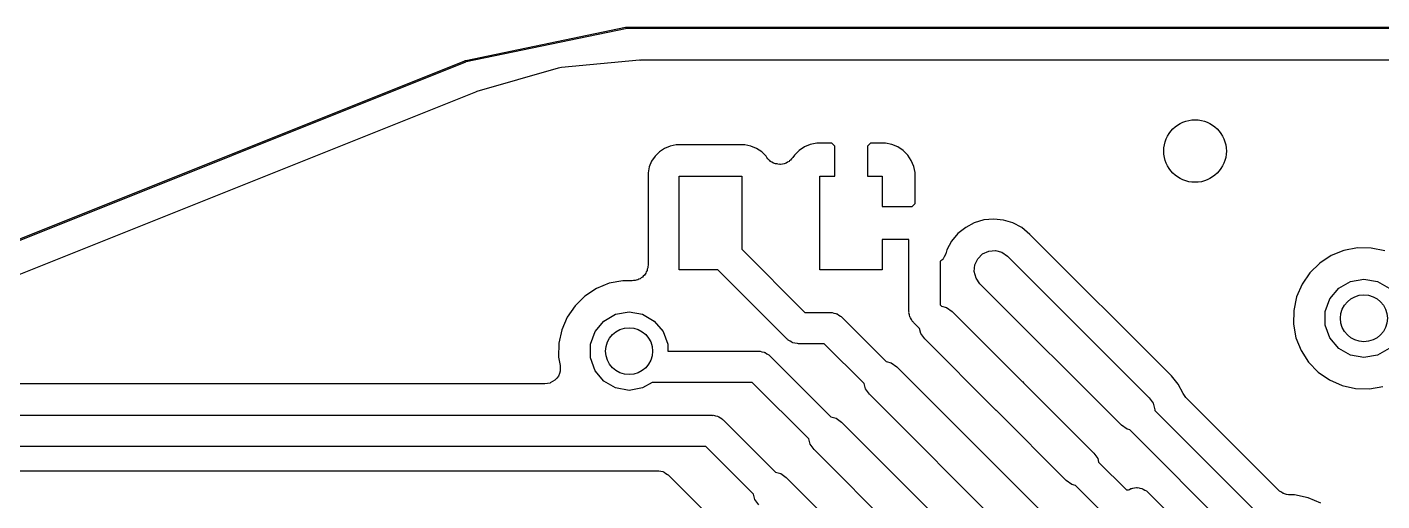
# Model space of a CAD drawing. Extents: x 69.6 to 139.6, y -158 to -61.
# Drawn here: x 98.25 to 106.91, y -97.06 to -94.03 of the extents above; entities that cross this region are included whole.
import ezdxf

# ---------------------------------------------------------------- set-up
doc = ezdxf.new("R2010")
doc.units = 0
doc.header["$MEASUREMENT"] = 0
doc.layers.add('BLACK', color=7, linetype='CONTINUOUS')

msp = doc.modelspace()

# ---------------------------------------------------------------- linework, layer by layer
at = {"layer": 'Black'}
for p, q in [((101.056, -94.2397), (102.076, -94.0284)), ((102.078, -94.0383), (101.058, -94.2495)), ((102.076, -94.0284), (102.077, -94.0283)), ((102.076, -94.0284), (102.076, -94.0284)), ((102.077, -94.0283), (102.166, -94.027)), ((102.166, -94.037), (102.078, -94.0383)), ((102.166, -94.027), (102.166, -94.027)), ((102.166, -94.027), (102.166, -94.027)), ((102.166, -94.027), (107.011, -94.027)), ((107.011, -94.037), (102.166, -94.037)), ((97.1228, -95.8128), (101.05, -94.242)), ((101.054, -94.2512), (97.1265, -95.8221)), ((101.05, -94.242), (101.052, -94.2416)), ((101.052, -94.2416), (101.053, -94.2417)), ((101.053, -94.2415), (101.054, -94.2404)), ((101.053, -94.2417), (101.053, -94.2415)), ((101.054, -94.2404), (101.056, -94.2397)), ((101.055, -94.2503), (101.054, -94.2512)), ((101.056, -94.2495), (101.055, -94.2503)), ((101.058, -94.2495), (101.056, -94.2496)), ((101.056, -94.2496), (101.056, -94.2495)), ((101.667, -94.2837), (102.166, -94.2375)), ((102.166, -94.2375), (102.17, -94.2378)), ((102.17, -94.2378), (102.175, -94.237)), ((102.175, -94.237), (107.001, -94.237)), ((101.129, -94.4371), (101.648, -94.2872)), ((101.648, -94.2872), (101.658, -94.2862)), ((101.658, -94.2862), (101.667, -94.2837)), ((97.2023, -96.0072), (101.12, -94.4403)), ((101.12, -94.4403), (101.125, -94.4393)), ((101.125, -94.4393), (101.129, -94.4371)), ((102.363, -94.7879), (102.327, -94.8028)), ((102.401, -94.7803), (102.363, -94.7879)), ((102.792, -94.7801), (102.401, -94.7803)), ((102.841, -94.7804), (102.792, -94.7801)), ((102.879, -94.7883), (102.841, -94.7804)), ((102.915, -94.8035), (102.879, -94.7883)), ((103.221, -94.794), (103.187, -94.8168)), ((103.259, -94.7783), (103.221, -94.794)), ((103.3, -94.7703), (103.259, -94.7783)), ((103.396, -94.7703), (103.3, -94.7703)), ((103.415, -94.7892), (103.396, -94.7703)), ((103.415, -94.9803), (103.415, -94.7892)), ((103.644, -94.7703), (103.625, -94.7892)), ((103.625, -94.7892), (103.625, -94.9803)), ((103.74, -94.7703), (103.644, -94.7703)), ((103.78, -94.7783), (103.74, -94.7703)), ((103.818, -94.794), (103.78, -94.7783)), ((103.852, -94.8167), (103.818, -94.794)), ((102.244, -94.8847), (102.229, -94.9208)), ((102.266, -94.8522), (102.244, -94.8847)), ((102.294, -94.8245), (102.266, -94.8522)), ((102.327, -94.8028), (102.294, -94.8245)), ((102.948, -94.8254), (102.915, -94.8035)), ((102.976, -94.8533), (102.948, -94.8254)), ((102.981, -94.861), (102.976, -94.8533)), ((102.988, -94.8689), (102.981, -94.861)), ((102.995, -94.8776), (102.988, -94.8689)), ((103, -94.8814), (102.995, -94.8776)), ((103.005, -94.8862), (103, -94.8814)), ((103.014, -94.891), (103.005, -94.8862)), ((103.123, -94.8866), (103.113, -94.8913)), ((103.127, -94.8818), (103.123, -94.8866)), ((103.133, -94.8781), (103.127, -94.8818)), ((103.139, -94.8694), (103.133, -94.8781)), ((103.147, -94.8616), (103.139, -94.8694)), ((103.158, -94.8458), (103.147, -94.8616)), ((103.187, -94.8168), (103.158, -94.8458)), ((103.882, -94.8458), (103.852, -94.8167)), ((103.905, -94.8799), (103.882, -94.8458)), ((103.921, -94.9179), (103.905, -94.8799)), ((102.229, -94.9208), (102.221, -94.9593)), ((102.221, -94.9593), (102.221, -95.008)), ((103.023, -94.897), (103.014, -94.891)), ((103.03, -94.8987), (103.023, -94.897)), ((103.036, -94.9016), (103.03, -94.8987)), ((103.047, -94.9028), (103.036, -94.9016)), ((103.057, -94.9055), (103.047, -94.9028)), ((103.064, -94.9048), (103.057, -94.9055)), ((103.07, -94.9055), (103.064, -94.9048)), ((103.081, -94.903), (103.07, -94.9055)), ((103.092, -94.9018), (103.081, -94.903)), ((103.098, -94.8989), (103.092, -94.9018)), ((103.104, -94.8973), (103.098, -94.8989)), ((103.113, -94.8913), (103.104, -94.8973)), ((103.929, -94.9582), (103.921, -94.9179)), ((103.929, -95.0088), (103.929, -94.9582)), ((102.221, -95.008), (102.221, -95.5501)), ((102.421, -95.5797), (102.421, -94.9803)), ((102.421, -94.9803), (102.82, -94.9803)), ((102.82, -94.9803), (102.82, -95.4484)), ((103.32, -95.5797), (103.32, -94.9803)), ((103.32, -94.9803), (103.415, -94.9803)), ((103.625, -94.9803), (103.719, -94.9803)), ((103.719, -94.9803), (103.719, -95.175)), ((103.929, -95.156), (103.929, -95.0088)), ((103.719, -95.175), (103.91, -95.175)), ((103.91, -95.175), (103.929, -95.156)), ((104.253, -95.3085), (104.203, -95.3483)), ((104.308, -95.279), (104.253, -95.3085)), ((104.369, -95.2609), (104.308, -95.279)), ((104.432, -95.255), (104.369, -95.2609)), ((104.495, -95.2614), (104.432, -95.255)), ((104.555, -95.2799), (104.495, -95.2614)), ((104.611, -95.3097), (104.555, -95.2799)), ((104.664, -95.353), (104.611, -95.3097)), ((103.89, -95.385), (103.719, -95.385)), ((103.719, -95.385), (103.719, -95.5797)), ((103.89, -95.8457), (103.89, -95.385)), ((104.163, -95.3969), (104.133, -95.4524)), ((104.203, -95.3483), (104.163, -95.3969)), ((105.569, -96.2581), (104.664, -95.353)), ((102.82, -95.4484), (103.224, -95.8525)), ((104.123, -95.4827), (104.116, -95.4958)), ((104.124, -95.4804), (104.123, -95.4824)), ((104.123, -95.4824), (104.123, -95.4825)), ((104.123, -95.4825), (104.123, -95.4827)), ((104.125, -95.4781), (104.124, -95.4785)), ((104.124, -95.4785), (104.124, -95.4804)), ((104.133, -95.4524), (104.125, -95.4781)), ((104.125, -95.4781), (104.125, -95.4781)), ((104.125, -95.4781), (104.125, -95.4781)), ((104.331, -95.5092), (104.361, -95.4786)), ((104.361, -95.4786), (104.4, -95.4603)), ((104.4, -95.4603), (104.443, -95.4566)), ((104.443, -95.4566), (104.485, -95.4677)), ((104.485, -95.4677), (104.52, -95.4925)), ((104.52, -95.4925), (105.426, -96.3983)), ((106.591, -95.4893), (106.517, -95.5376)), ((106.672, -95.4562), (106.591, -95.4893)), ((106.759, -95.4397), (106.672, -95.4562)), ((106.847, -95.4403), (106.759, -95.4397)), ((106.934, -95.458), (106.847, -95.4403)), ((102.216, -95.576), (102.215, -95.5843)), ((102.219, -95.5682), (102.216, -95.576)), ((102.221, -95.5501), (102.219, -95.559)), ((102.219, -95.559), (102.219, -95.5682)), ((102.668, -95.5797), (102.421, -95.5797)), ((103.112, -96.0232), (102.668, -95.5797)), ((103.719, -95.5797), (103.32, -95.5797)), ((104.094, -95.5226), (104.09, -95.5264)), ((104.09, -95.5264), (104.09, -95.8043)), ((104.106, -95.5128), (104.094, -95.5226)), ((104.107, -95.5108), (104.106, -95.5128)), ((104.109, -95.5093), (104.107, -95.5108)), ((104.116, -95.4958), (104.109, -95.5093)), ((104.308, -95.5914), (104.312, -95.5483)), ((104.312, -95.5483), (104.331, -95.5092)), ((106.517, -95.5376), (106.454, -95.5993)), ((101.972, -95.6662), (101.891, -95.6993)), ((102.059, -95.6497), (101.972, -95.6662)), ((102.12, -95.6501), (102.059, -95.6497)), ((102.129, -95.6486), (102.12, -95.6501)), ((102.138, -95.6486), (102.129, -95.6486)), ((102.146, -95.6457), (102.138, -95.6486)), ((102.155, -95.6443), (102.146, -95.6457)), ((102.162, -95.6398), (102.155, -95.6443)), ((102.171, -95.6367), (102.162, -95.6398)), ((102.177, -95.6313), (102.171, -95.6367)), ((102.185, -95.6272), (102.177, -95.6313)), ((102.191, -95.6202), (102.185, -95.6272)), ((102.198, -95.6144), (102.191, -95.6202)), ((102.202, -95.6071), (102.198, -95.6144)), ((102.207, -95.6007), (102.202, -95.6071)), ((102.21, -95.5922), (102.207, -95.6007)), ((102.215, -95.5843), (102.21, -95.5922)), ((104.32, -95.6331), (104.308, -95.5914)), ((104.344, -95.6685), (104.32, -95.6331)), ((106.454, -95.5993), (106.404, -95.6722)), ((106.639, -95.6978), (106.714, -95.6542)), ((106.714, -95.6542), (106.8, -95.639)), ((106.8, -95.639), (106.886, -95.6542)), ((106.886, -95.6542), (106.961, -95.6978)), ((101.817, -95.7476), (101.754, -95.8093)), ((101.891, -95.6993), (101.817, -95.7476)), ((105.25, -96.5743), (104.344, -95.6685)), ((106.404, -95.6722), (106.369, -95.7533)), ((106.583, -95.7645), (106.639, -95.6978)), ((101.754, -95.8093), (101.704, -95.8822)), ((104.09, -95.8043), (104.099, -95.8128)), ((104.099, -95.8128), (104.131, -95.8216)), ((104.131, -95.8216), (104.167, -95.8464)), ((106.351, -95.8396), (106.349, -95.9278)), ((106.369, -95.7533), (106.351, -95.8396)), ((106.553, -95.8464), (106.583, -95.7645)), ((101.704, -95.8822), (101.669, -95.9633)), ((101.883, -95.9745), (101.939, -95.9078)), ((101.939, -95.9078), (102.014, -95.8642)), ((102.014, -95.8642), (102.1, -95.849)), ((102.1, -95.849), (102.186, -95.8642)), ((102.186, -95.8642), (102.261, -95.9078)), ((102.261, -95.9078), (102.317, -95.9745)), ((103.224, -95.8525), (103.389, -95.8525)), ((103.389, -95.8525), (103.393, -95.8533)), ((103.393, -95.8533), (103.398, -95.8529)), ((103.398, -95.8529), (103.41, -95.8563)), ((103.41, -95.8563), (103.423, -95.8585)), ((103.423, -95.8585), (103.427, -95.8607)), ((103.427, -95.8607), (103.431, -95.8619)), ((103.431, -95.8619), (103.442, -95.8694)), ((103.442, -95.8694), (103.453, -95.8759)), ((103.453, -95.8759), (103.456, -95.8793)), ((103.456, -95.8793), (103.46, -95.8818)), ((103.46, -95.8818), (103.745, -96.1666)), ((103.891, -95.85), (103.89, -95.8457)), ((103.89, -95.8544), (103.891, -95.85)), ((103.894, -95.867), (103.89, -95.8544)), ((103.896, -95.8799), (103.894, -95.867)), ((103.898, -95.8837), (103.896, -95.8799)), ((103.899, -95.888), (103.898, -95.8837)), ((103.907, -95.8987), (103.899, -95.888)), ((103.913, -95.91), (103.907, -95.8987)), ((103.917, -95.9128), (103.913, -95.91)), ((103.919, -95.9164), (103.917, -95.9128)), ((103.957, -95.9542), (103.919, -95.9164)), ((104.167, -95.8464), (104.614, -96.2935)), ((106.553, -95.9336), (106.553, -95.8464)), ((101.669, -95.9633), (101.651, -96.0496)), ((101.853, -96.0564), (101.883, -95.9745)), ((102.317, -95.9745), (102.347, -96.0564)), ((103.966, -95.987), (103.957, -95.9542)), ((103.991, -96.0224), (103.966, -95.987)), ((106.349, -95.9278), (106.365, -96.0146)), ((106.583, -96.0155), (106.553, -95.9336)), ((101.651, -96.0496), (101.649, -96.1378)), ((101.853, -96.1436), (101.853, -96.0564)), ((102.347, -96.0564), (102.347, -96.1)), ((103.115, -96.0257), (103.112, -96.0232)), ((103.118, -96.0291), (103.115, -96.0257)), ((103.13, -96.0356), (103.118, -96.0291)), ((103.14, -96.0431), (103.13, -96.0356)), ((103.144, -96.0443), (103.14, -96.0431)), ((103.148, -96.0465), (103.144, -96.0443)), ((103.161, -96.0487), (103.148, -96.0465)), ((103.174, -96.0521), (103.161, -96.0487)), ((103.178, -96.0517), (103.174, -96.0521)), ((103.183, -96.0525), (103.178, -96.0517)), ((103.348, -96.0525), (103.183, -96.0525)), ((103.603, -96.308), (103.348, -96.0525)), ((104.438, -96.4695), (103.991, -96.0224)), ((106.365, -96.0146), (106.398, -96.0967)), ((106.398, -96.0967), (106.446, -96.1709)), ((106.639, -96.0822), (106.583, -96.0155)), ((106.714, -96.1258), (106.639, -96.0822)), ((106.961, -96.0822), (106.886, -96.1258)), ((101.649, -96.1378), (101.659, -96.1919)), ((101.883, -96.2255), (101.853, -96.1436)), ((102.347, -96.1), (102.929, -96.1)), ((102.929, -96.1), (102.933, -96.1008)), ((102.933, -96.1008), (102.938, -96.1004)), ((102.938, -96.1004), (102.95, -96.1038)), ((102.95, -96.1038), (102.963, -96.106)), ((102.963, -96.106), (102.967, -96.1082)), ((102.967, -96.1082), (102.971, -96.1094)), ((102.971, -96.1094), (102.982, -96.1169)), ((102.982, -96.1169), (102.993, -96.1234)), ((102.993, -96.1234), (102.996, -96.1268)), ((102.996, -96.1268), (103, -96.1293)), ((103, -96.1293), (103.391, -96.5204)), ((103.745, -96.1666), (103.777, -96.1754)), ((103.777, -96.1754), (103.813, -96.2002)), ((106.446, -96.1709), (106.507, -96.2344)), ((106.8, -96.141), (106.714, -96.1258)), ((106.886, -96.1258), (106.8, -96.141)), ((101.637, -96.273), (101.626, -96.2862)), ((101.648, -96.26), (101.637, -96.273)), ((101.654, -96.2435), (101.648, -96.2594)), ((101.648, -96.2594), (101.648, -96.2597)), ((101.648, -96.2597), (101.648, -96.26)), ((101.659, -96.2274), (101.654, -96.2435)), ((101.659, -96.1919), (101.659, -96.1923)), ((101.659, -96.1923), (101.659, -96.1926)), ((101.659, -96.1926), (101.659, -96.2097)), ((101.659, -96.2097), (101.66, -96.2267)), ((101.66, -96.2267), (101.659, -96.227)), ((101.659, -96.227), (101.659, -96.2274)), ((101.939, -96.2922), (101.883, -96.2255)), ((103.813, -96.2002), (104.719, -97.1059)), ((105.569, -96.2584), (105.569, -96.2581)), ((105.612, -96.3114), (105.569, -96.2584)), ((106.507, -96.2344), (106.579, -96.2847)), ((101.561, -96.31), (97.9849, -96.31)), ((101.562, -96.31), (101.561, -96.3099)), ((101.561, -96.3099), (101.561, -96.31)), ((101.579, -96.3069), (101.562, -96.31)), ((101.595, -96.304), (101.579, -96.3069)), ((101.596, -96.3037), (101.595, -96.3038)), ((101.595, -96.3038), (101.595, -96.304)), ((101.611, -96.295), (101.596, -96.3037)), ((101.625, -96.2866), (101.611, -96.295)), ((101.626, -96.2862), (101.625, -96.2863)), ((101.625, -96.2863), (101.625, -96.2866)), ((102.014, -96.3358), (101.939, -96.2922)), ((102.1, -96.351), (102.014, -96.3358)), ((102.186, -96.3358), (102.1, -96.351)), ((102.248, -96.3), (102.186, -96.3358)), ((102.888, -96.3), (102.248, -96.3)), ((103.249, -96.6619), (102.888, -96.3)), ((103.612, -96.3408), (103.603, -96.308)), ((103.637, -96.3762), (103.612, -96.3408)), ((104.614, -96.2935), (104.616, -96.2953)), ((104.616, -96.2953), (104.623, -96.3024)), ((104.623, -96.3024), (104.625, -96.3049)), ((104.625, -96.3049), (105.072, -96.7521)), ((105.643, -96.3721), (105.612, -96.3114)), ((106.579, -96.2847), (106.66, -96.32)), ((106.66, -96.32), (106.746, -96.339)), ((106.746, -96.339), (106.835, -96.3408)), ((106.835, -96.3408), (106.922, -96.3255)), ((104.543, -97.2819), (103.637, -96.3762)), ((105.426, -96.3983), (105.451, -96.4337)), ((105.451, -96.4337), (105.462, -96.4754)), ((105.652, -96.3842), (105.643, -96.3721)), ((105.661, -96.3968), (105.652, -96.3842)), ((106.255, -96.9908), (105.661, -96.3968)), ((97.98, -96.51), (102.631, -96.51)), ((102.631, -96.51), (102.635, -96.5108)), ((102.635, -96.5108), (102.64, -96.5104)), ((102.64, -96.5104), (102.652, -96.5138)), ((102.652, -96.5138), (102.665, -96.516)), ((102.665, -96.516), (102.669, -96.5182)), ((102.669, -96.5182), (102.673, -96.5194)), ((102.673, -96.5194), (102.684, -96.5269)), ((102.684, -96.5269), (102.695, -96.5334)), ((103.391, -96.5204), (103.424, -96.5292)), ((103.424, -96.5292), (103.459, -96.554)), ((104.44, -96.4721), (104.438, -96.4695)), ((104.447, -96.4792), (104.44, -96.4721)), ((104.449, -96.4809), (104.447, -96.4792)), ((104.896, -96.9281), (104.449, -96.4809)), ((105.462, -96.4754), (105.462, -96.4804)), ((105.462, -96.4804), (106.219, -97.2373)), ((102.695, -96.5334), (102.698, -96.5368)), ((102.698, -96.5368), (102.702, -96.5393)), ((102.702, -96.5393), (103.037, -96.8742)), ((103.459, -96.554), (104.365, -97.4597)), ((105.286, -96.5991), (105.25, -96.5743)), ((105.302, -96.6035), (105.286, -96.5991)), ((106.079, -97.3809), (105.302, -96.6035)), ((103.258, -96.6946), (103.249, -96.6619)), ((103.283, -96.73), (103.258, -96.6946)), ((102.59, -96.71), (98.0214, -96.71)), ((102.896, -97.016), (102.59, -96.71)), ((104.189, -97.6357), (103.283, -96.73)), ((105.072, -96.7521), (105.097, -96.7875)), ((105.097, -96.7875), (105.103, -96.8106)), ((98.18, -96.865), (102.282, -96.865)), ((102.282, -96.865), (102.286, -96.8658)), ((102.286, -96.8658), (102.291, -96.8654)), ((102.291, -96.8654), (102.303, -96.8688)), ((102.303, -96.8688), (102.316, -96.871)), ((102.316, -96.871), (102.32, -96.8732)), ((102.32, -96.8732), (102.324, -96.8744)), ((102.324, -96.8744), (102.335, -96.8819)), ((103.037, -96.8742), (103.07, -96.883)), ((105.103, -96.8106), (105.281, -96.9879)), ((102.335, -96.8819), (102.346, -96.8884)), ((102.346, -96.8884), (102.349, -96.8918)), ((102.349, -96.8918), (102.353, -96.8943)), ((102.353, -96.8943), (102.685, -97.2262)), ((103.07, -96.883), (103.105, -96.9078)), ((103.105, -96.9078), (104.011, -97.8136)), ((104.932, -96.9529), (104.896, -96.9281)), ((104.955, -96.9591), (104.932, -96.9529)), ((105.132, -97.1364), (104.955, -96.9591)), ((102.904, -97.0484), (102.896, -97.016)), ((102.929, -97.0838), (102.904, -97.0484)), ((105.281, -96.9879), (105.295, -96.9883)), ((105.295, -96.9883), (105.3, -96.9858)), ((105.3, -96.9858), (105.31, -96.9797)), ((105.31, -96.9797), (105.316, -96.9785)), ((105.316, -96.9785), (105.321, -96.9761)), ((105.321, -96.9761), (105.333, -96.9751)), ((105.333, -96.9751), (105.344, -96.9727)), ((105.344, -96.9727), (105.35, -96.9736)), ((105.35, -96.9736), (105.356, -96.9731)), ((105.356, -96.9731), (105.367, -96.9761)), ((105.367, -96.9761), (105.379, -96.9778)), ((105.379, -96.9778), (105.384, -96.9806)), ((105.384, -96.9806), (105.389, -96.9821)), ((105.389, -96.9821), (105.399, -96.9888)), ((105.399, -96.9888), (105.409, -96.9944)), ((105.409, -96.9944), (105.413, -96.9987)), ((105.413, -96.9987), (105.418, -97.002)), ((105.418, -97.002), (105.83, -97.4147)), ((106.258, -96.9931), (106.255, -96.9908)), ((106.261, -96.9962), (106.258, -96.9931)), ((106.273, -97.003), (106.261, -96.9962)), ((106.283, -97.0107), (106.273, -97.003)), ((106.287, -97.0118), (106.283, -97.0107)), ((106.291, -97.0138), (106.287, -97.0118)), ((106.304, -97.0162), (106.291, -97.0138)), ((106.317, -97.0197), (106.304, -97.0162)), ((106.321, -97.0193), (106.317, -97.0197)), ((106.325, -97.0201), (106.321, -97.0193)), ((106.357, -97.0203), (106.325, -97.0201)), ((106.444, -97.038), (106.357, -97.0203)), ((106.525, -97.0722), (106.444, -97.038))]:
    msp.add_line(p, q, dxfattribs=at)
for centre, radius in [((105.72, -94.82), 0.2), ((106.8, -95.89), 0.15), ((102.1, -96.1), 0.15)]:
    msp.add_circle(centre, radius, dxfattribs=at)

doc.saveas('drawing.dxf')
